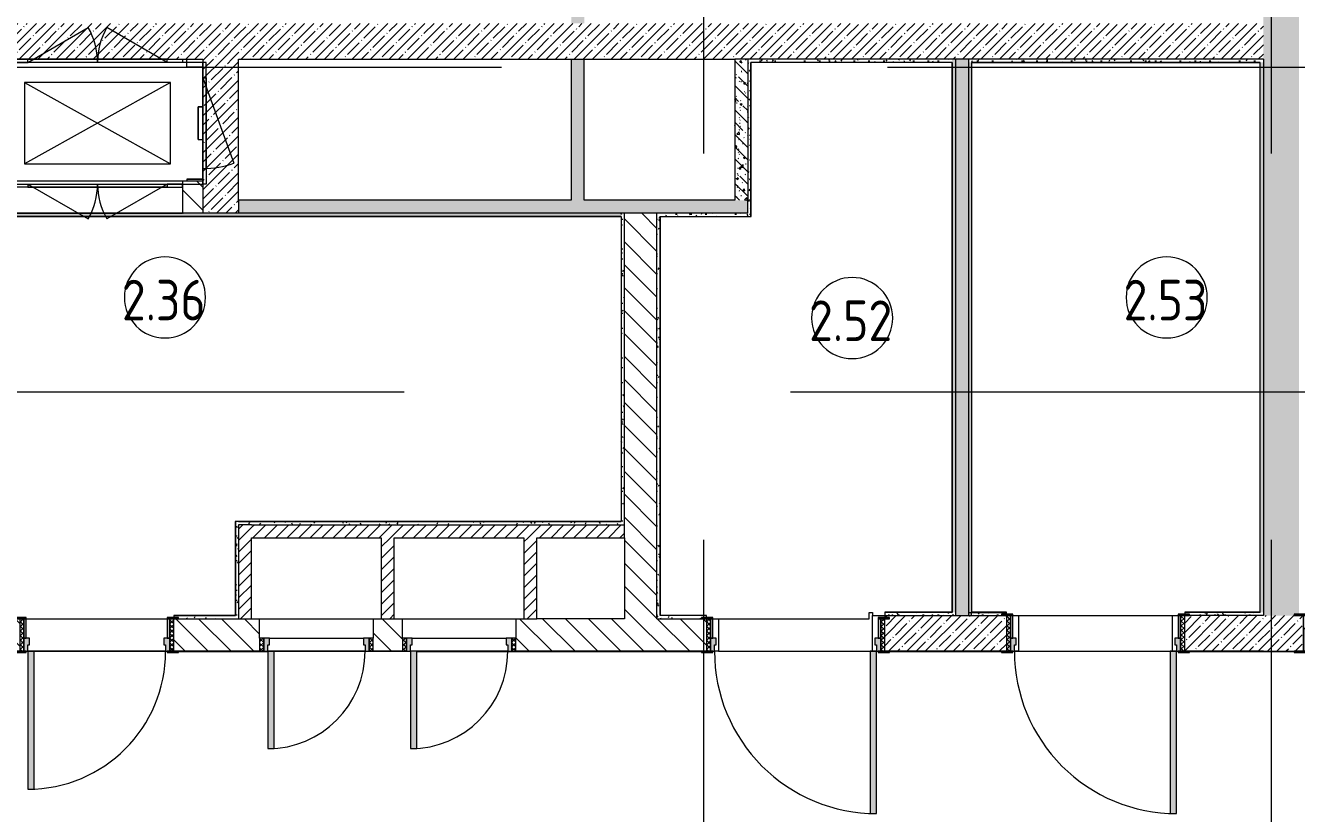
# Model space of a CAD drawing. Header units: millimetres. Extents: x -6228 to 200708, y -8553 to 29014.
# Drawn here: x 136120 to 143959, y 12400 to 17257 of the extents above; entities that cross this region are included whole.
import ezdxf

# ---------------------------------------------------------------- set-up
doc = ezdxf.new("R2010")
doc.units = ezdxf.units.MM
doc.linetypes.add('Осевая', pattern=[15875, 3175, -2381.25, 7937.5, -2381.25])
for name, color, linetype, lineweight in [('A-AREA-IDEN', 7, 'Continuous', 9), ('A-GENM-3', 7, 'Continuous', 9), ('A-WALL-4', 7, 'Continuous', 13), ('I-WALL-6', 7, 'Continuous', 9), ('M-EQPM-2', 7, 'Continuous', 9), ('Оси-2', 7, 'Осевая', 9)]:
    doc.layers.add(name, color=color, linetype=linetype, lineweight=lineweight)
for name, color, linetype, lineweight, true_color in [('A-DOOR-5', 7, 'Continuous', 9, 0xaaaaaa), ('A-DOOR-6', 7, 'Continuous', 9, 0xe2e2e2), ('A-DOOR-FRAM-4', 7, 'Continuous', 9, 0xe2e2e2), ('A-DOOR-FRAM-5', 7, 'Continuous', 9, 0xaaaaaa), ('A-FLOR-3', 7, 'Continuous', 9, 0xaaaaaa), ('I-WALL-7', 7, 'Continuous', 9, 0x787878), ('I-WALL-8', 9, 'Continuous', 9, 0x808080)]:
    doc.layers.add(name, color=color, linetype=linetype, lineweight=lineweight, true_color=true_color)
doc.styles.add('GOST Common', font='GOST_Common.ttf', dxfattribs={"width": 0.9, "height": 250})
pattern_1 = [(45, (50944.32, 0), (-57.024626, 57.024626), []), (45, (51001.345, 0), (-57.024626, 57.024626), [100.806, -20.161, 3.353, -16.808])]
pattern_2 = [(135, (50944.32, 0), (-70.71068, -70.71068), [])]
pattern_3 = [(135, (50944.32, 0), (-75.43415, -75.43415), [106.68, -17.78, 3.556, -17.78]), (135, (50944.32, 75.39), (-75.43415, -75.43415), []), (50, (50944.32, 0), (127.52922, -11.15758), [13.335, -146.685]), (355, (50944.32, 0), (-24.66966, 133.74002), [10.668, -117.348]), (100.451, (50954.95, -0.93), (102.85973, 122.58178), [11.333, -124.663]), (46.184, (50944.32, 35.56), (189.75516, -29.43036), [20.002, -220.027]), (96.636, (50960.13, 33.1), (166.1822, 173.1996), [17, -186.995]), (351.184, (50944.32, 35.56), (166.18393, 173.19757), [16.002, -176.022]), (21, (50962.1, 26.67), (106.13027, -71.58603), [13.335, -146.685]), (326, (50962.1, 26.67), (43.26188, 128.93175), [10.668, -117.348]), (71.451, (50970.94, 20.7), (149.39198, 57.34505), [11.333, -124.663]), (37.5, (50944.32, 0), (2.162228, 59.188357), [3.353, -112.573, 3.353, -115.773, -117.792]), (37.5, (50944.32, 0), (2.162228, 59.188357), [-235.052, 3.353, -114.44]), (7.5, (50944.32, 0), (46.773857, 70.126152), [3.353, -64.567, 3.353, -109.906, -44.894]), (7.5, (50944.32, 0), (46.773857, 70.126152), [-181.178, 3.353, -41.542]), (327.5, (50904.67, 0), (94.913671, -4.010093), [3.353, -41.097, 3.353, -135.331, -184.023]), (327.5, (50904.67, 0), (94.913671, -4.010093), [-183.134, 3.353, -180.67]), (317.5, (50886.89, 0), (103.69057, 17.79882), [3.353, -54.432, 3.353, -88.748, -130.683]), (317.5, (50886.89, 0), (103.69057, 17.79882), [-149.885, 3.353, -127.33])]
pattern_4 = [(45, (50944.32, 0), (-35.35534, 35.35534), [])]
pattern_5 = [(0, (50944.32, 0), (121.92, 30.48), [10.058, -81.382, 10.058, -81.382, -487.68]), (0, (50944.32, 0), (121.92, 30.48), [-182.88, 10.058, -172.822, 10.058, -81.382, -213.36]), (0, (50944.32, 0), (121.92, 30.48), [-457.2, 10.058, -50.902, 10.058, -142.342]), (120, (50990.04, 15.24), (-87.356454, 90.345817), [10.058, -81.382, 10.058, -81.382, -487.68]), (120, (50990.04, 15.24), (-87.356454, 90.345817), [-182.88, 10.058, -172.822, 10.058, -81.382, -213.36]), (120, (50990.04, 15.24), (-87.356454, 90.345817), [-457.2, 10.058, -50.902, 10.058, -142.342]), (240, (51005.28, 76.2), (-34.563546, -120.825817), [10.058, -81.382, 10.058, -81.382, -487.68]), (240, (51005.28, 76.2), (-34.563546, -120.825817), [-182.88, 10.058, -172.822, 10.058, -81.382, -213.36]), (240, (51005.28, 76.2), (-34.563546, -120.825817), [-457.2, 10.058, -50.902, 10.058, -142.342])]

# ---------------------------------------------------------------- blocks, each defined once
blk = doc.blocks.new('110_Дверь_СКБ_1Ст_Внутренняя1 - Д-8 950x2100h_охрана-V160-План зашивки приборов отопления в осях 2 этажа 23-33')
at = {"layer": 'A-DOOR-5'}
h = blk.add_hatch(dxfattribs=at)
h.set_pattern_fill('FP_33', color=256, style=0, pattern_type=2)
h.set_pattern_definition([(135, (1826.41, 164.685), (-14.14214, -14.14214), []), (225, (1826.41, 164.685), (14.14214, -14.14214), [])])
h.paths.add_polyline_path([(487.5, 100), (462.5, 100), (462.5, -100), (487.5, -100), (487.5, 62.1)])
at = {"layer": 'A-DOOR-6'}
h = blk.add_hatch(color=256, dxfattribs=at)
h.paths.add_polyline_path([(462.5, 100), (437.5, 100), (437.5, 60), (427.5, 60), (427.5, 20), (462.5, 20), (462.5, 62.1)])
h.paths.add_polyline_path([(-412.5, 100), (-437.5, 100), (-437.5, 20), (-402.5, 20), (-402.5, 60), (-412.5, 60), (-412.5, 62.1)])
at = {"layer": 'A-DOOR-FRAM-4'}
for points in [[(437.5, 950), (397.5, 950), (397.5, 100), (437.5, 100), (437.5, 583.8)], [(-492.5, 108), (-492.5, 100), (-422.5, 100), (-422.5, 108)], [(-437.5, 100), (-437.5, 99), (-422.5, 100)], [(517.5, 108), (447.5, 108), (447.5, 100), (517.5, 100)], [(447.5, 100), (447.5, 99), (462.5, 100)], [(-422.5, 20), (-437.5, 20), (-437.5, -100), (-422.5, -100)], [(462.5, 20), (447.5, 20), (447.5, -100), (462.5, -100)], [(-492.5, -100), (-492.5, -108), (-422.5, -108), (-422.5, -100)], [(447.5, -100), (447.5, -108), (517.5, -108), (517.5, -100)]]:
    blk.add_hatch(color=256, dxfattribs=at).paths.add_polyline_path(points)
at = {"layer": 'A-DOOR-FRAM-5'}
h = blk.add_hatch(dxfattribs=at)
h.set_pattern_fill('FP_34', color=256, style=0, pattern_type=2)
h.set_pattern_definition([(45, (-296.384, 164.685), (-14.1421, 14.1421), []), (135, (-296.384, 164.685), (-14.1421, -14.1421), [])])
h.paths.add_polyline_path([(-437.5, 100), (-462.5, 100), (-462.5, -100), (-437.5, -100), (-437.5, 62.1)])
at = {"layer": 'A-DOOR-5'}
for p, q in [((437.5, 950), (397.5, 950)), ((397.5, 950), (397.5, 100)), ((437.5, 100), (437.5, 950)), ((397.5, 100), (437.5, 100))]:
    blk.add_line(p, q, dxfattribs=at)
blk.add_arc((437.5, 100), 850, 90, 180, dxfattribs=at)
at = {"layer": 'A-DOOR-FRAM-5'}
for p, q in [((-422.5, 108), (-492.5, 108)), ((-492.5, 108), (-492.5, 100)), ((-492.5, 100), (-422.5, 100)), ((-437.5, 100), (-462.5, 100)), ((-462.5, 100), (-462.5, -100)), ((-412.5, 100), (-437.5, 100)), ((-437.5, 100), (-437.5, 20)), ((-437.5, -100), (-437.5, 100)), ((-422.5, 100), (-437.5, 100)), ((-437.5, 100), (-437.5, 99)), ((-437.5, 99), (-422.5, 99)), ((-422.5, 100), (-422.5, 108)), ((-422.5, 99), (-422.5, 100)), ((-412.5, 60), (-412.5, 100)), ((437.5, 100), (437.5, 60)), ((462.5, 100), (437.5, 100)), ((517.5, 108), (447.5, 108)), ((447.5, 108), (447.5, 100)), ((462.5, 100), (447.5, 100)), ((447.5, 100), (447.5, 99)), ((447.5, 100), (517.5, 100)), ((447.5, 99), (462.5, 99)), ((462.5, 20), (462.5, 100)), ((487.5, 100), (462.5, 100)), ((462.5, 100), (462.5, -100)), ((462.5, 99), (462.5, 100)), ((487.5, -100), (487.5, 100)), ((517.5, 100), (517.5, 108)), ((-437.5, 20), (-402.5, 20)), ((-422.5, 20), (-437.5, 20)), ((-437.5, 20), (-437.5, -100)), ((-422.5, -100), (-422.5, 20)), ((-402.5, 60), (-412.5, 60)), ((-402.5, 20), (-402.5, 60)), ((437.5, 60), (427.5, 60)), ((427.5, 60), (427.5, 20)), ((427.5, 20), (462.5, 20)), ((462.5, 20), (447.5, 20)), ((447.5, 20), (447.5, -100)), ((462.5, -100), (462.5, 20)), ((-422.5, -100), (-492.5, -100)), ((-492.5, -100), (-492.5, -108)), ((-492.5, -108), (-422.5, -108)), ((-462.5, -100), (-437.5, -100)), ((-437.5, -100), (-422.5, -100)), ((-422.5, -108), (-422.5, -100)), ((447.5, -100), (462.5, -100)), ((517.5, -100), (447.5, -100)), ((447.5, -100), (447.5, -108)), ((447.5, -108), (517.5, -108)), ((462.5, -100), (487.5, -100)), ((517.5, -108), (517.5, -100))]:
    blk.add_line(p, q, dxfattribs=at)
blk = doc.blocks.new('DOR_Проход в стене_Прямоугольный - 1050x1150 EI30-23344994-План зашивки приборов отопления в осях 2 этажа 23-33')
at = {"layer": 'A-DOOR-5'}
for p, q in [((525, 100), (-525, 100)), ((525, -100), (-525, -100))]:
    blk.add_line(p, q, dxfattribs=at)
blk = doc.blocks.new('110_Дверь_СКБ_2Ст - Д-1_л_Лестничная клетка EIS60 2-32142534-План зашивки приборов отопления в осях 2 этажа 23-33')
at = {"layer": 'A-DOOR-6'}
for points in [[(662.5, 1010), (612.5, 1010), (612.5, 110), (662.5, 110), (662.5, 1005.2)], [(-587.5, 510), (-637.5, 510), (-637.5, 110), (-587.5, 110)], [(712.5, 30), (697.5, 30), (697.5, -110), (712.5, -110), (712.5, 28.2)]]:
    blk.add_hatch(color=256, dxfattribs=at).paths.add_polyline_path(points)
h = blk.add_hatch(color=256, dxfattribs=at)
h.paths.add_polyline_path([(712.5, 30), (712.5, 110), (662.5, 110), (662.5, 60), (652.5, 60), (652.5, 30), (708, 30)])
h.paths.add_polyline_path([(-627.5, 30), (-627.5, 60), (-637.5, 60), (-637.5, 110), (-687.5, 110), (-687.5, 30)])
at = {"layer": 'A-DOOR-FRAM-4'}
for points in [[(-672.5, 110), (-672.5, 118), (-742.5, 118), (-742.5, 110)], [(767.5, 110), (767.5, 118), (697.5, 118), (697.5, 110), (708, 110)], [(-672.5, 30), (-687.5, 30), (-687.5, -110), (-672.5, -110)], [(-672.5, -110), (-742.5, -110), (-742.5, -118), (-672.5, -118)], [(767.5, -118), (767.5, -110), (697.5, -110), (697.5, -118), (708, -118)]]:
    blk.add_hatch(color=256, dxfattribs=at).paths.add_polyline_path(points)
at = {"layer": 'A-DOOR-5'}
for p, q in [((662.5, 1010), (612.5, 1010)), ((612.5, 1010), (612.5, 110)), ((662.5, 110), (662.5, 1010)), ((-637.5, 510), (-637.5, 110)), ((-587.5, 510), (-637.5, 510)), ((-587.5, 110), (-587.5, 510)), ((-637.5, 110), (-587.5, 110)), ((612.5, 110), (662.5, 110))]:
    blk.add_line(p, q, dxfattribs=at)
for centre, radius, start, end in [((662.5, 110), 900, 90, 180), ((-637.5, 110), 400, 360, 90)]:
    blk.add_arc(centre, radius, start, end, dxfattribs=at)
at = {"layer": 'A-DOOR-FRAM-5'}
for p, q in [((-672.5, 118), (-742.5, 118)), ((-742.5, 118), (-742.5, 110)), ((-742.5, 110), (-672.5, 110)), ((-637.5, 110), (-687.5, 110)), ((-687.5, 110), (-687.5, 30)), ((-672.5, 110), (-672.5, 118)), ((-637.5, 60), (-637.5, 110)), ((662.5, 110), (662.5, 60)), ((712.5, 110), (662.5, 110)), ((767.5, 118), (697.5, 118)), ((697.5, 118), (697.5, 110)), ((697.5, 110), (767.5, 110)), ((712.5, 30), (712.5, 110)), ((767.5, 110), (767.5, 118)), ((-687.5, 30), (-627.5, 30)), ((-672.5, 30), (-687.5, 30)), ((-687.5, 30), (-687.5, -110)), ((-672.5, -110), (-672.5, 30)), ((-627.5, 60), (-637.5, 60)), ((-627.5, 30), (-627.5, 60)), ((662.5, 60), (652.5, 60)), ((652.5, 60), (652.5, 30)), ((652.5, 30), (712.5, 30)), ((712.5, 30), (697.5, 30)), ((697.5, 30), (697.5, -110)), ((712.5, -110), (712.5, 30)), ((-672.5, -110), (-742.5, -110)), ((-742.5, -110), (-742.5, -118)), ((-742.5, -118), (-672.5, -118)), ((-687.5, -110), (-672.5, -110)), ((-672.5, -118), (-672.5, -110)), ((697.5, -110), (712.5, -110)), ((767.5, -110), (697.5, -110)), ((697.5, -110), (697.5, -118)), ((697.5, -118), (767.5, -118)), ((767.5, -118), (767.5, -110))]:
    blk.add_line(p, q, dxfattribs=at)
blk = doc.blocks.new('110_Дверь_СКБ_1Ст_Внутренняя1 - Д-3 _п_ 1100x2100h_много всего-32102842-План зашивки приборов отопления в осях 2 этажа 23-33')
at = {"layer": 'A-DOOR-5'}
h = blk.add_hatch(dxfattribs=at)
h.set_pattern_fill('FP_58', color=256, style=0, pattern_type=2)
h.set_pattern_definition([(135, (1751.41, 174.685), (-14.14214, -14.14214), []), (225, (1751.41, 174.685), (14.14214, -14.14214), [])])
h.paths.add_polyline_path([(562.5, 110), (537.5, 110), (537.5, -110), (562.5, -110), (562.5, 72.1)])
at = {"layer": 'A-DOOR-6'}
h = blk.add_hatch(color=256, dxfattribs=at)
h.paths.add_polyline_path([(-512.5, 110), (-512.5, 30), (-477.5, 30), (-477.5, 70), (-487.5, 70), (-487.5, 110)])
h.paths.add_polyline_path([(537.5, 110), (512.5, 110), (512.5, 70), (502.5, 70), (502.5, 30), (537.5, 30), (537.5, 72.1)])
at = {"layer": 'A-DOOR-FRAM-4'}
for points in [[(-487.5, 1110), (-487.5, 110), (-447.5, 110), (-447.5, 1110)], [(-567.5, 118), (-567.5, 110), (-497.5, 110), (-497.5, 118)], [(-512.5, 110), (-512.5, 109), (-497.5, 110)], [(592.5, 118), (522.5, 118), (522.5, 110), (592.5, 110)], [(522.5, 110), (522.5, 109), (537.5, 110)], [(-497.5, 30), (-512.5, 30), (-512.5, -110), (-497.5, -110)], [(537.5, 30), (522.5, 30), (522.5, -110), (537.5, -110)], [(-567.5, -110), (-567.5, -118), (-497.5, -118), (-497.5, -110)], [(592.5, -110), (522.5, -110), (522.5, -118), (592.5, -118)]]:
    blk.add_hatch(color=256, dxfattribs=at).paths.add_polyline_path(points)
at = {"layer": 'A-DOOR-FRAM-5'}
h = blk.add_hatch(dxfattribs=at)
h.set_pattern_fill('FP_59', color=256, style=0, pattern_type=2)
h.set_pattern_definition([(45, (-371.384, 174.685), (-14.1421, 14.1421), []), (135, (-371.384, 174.685), (-14.1421, -14.1421), [])])
h.paths.add_polyline_path([(-512.5, 110), (-537.5, 110), (-537.5, -110), (-512.5, -110), (-512.5, 72.1)])
at = {"layer": 'A-DOOR-5'}
for p, q in [((-487.5, 1110), (-487.5, 110)), ((-447.5, 1110), (-487.5, 1110)), ((-447.5, 110), (-447.5, 1110)), ((-487.5, 110), (-447.5, 110))]:
    blk.add_line(p, q, dxfattribs=at)
blk.add_arc((-487.5, 110), 1000, 360, 90, dxfattribs=at)
at = {"layer": 'A-DOOR-FRAM-5'}
for p, q in [((-497.5, 118), (-567.5, 118)), ((-567.5, 118), (-567.5, 110)), ((-567.5, 110), (-497.5, 110)), ((-512.5, 110), (-537.5, 110)), ((-537.5, 110), (-537.5, -110)), ((-487.5, 110), (-512.5, 110)), ((-512.5, 110), (-512.5, 30)), ((-512.5, -110), (-512.5, 110)), ((-497.5, 110), (-512.5, 110)), ((-512.5, 110), (-512.5, 109)), ((-512.5, 109), (-497.5, 109)), ((-497.5, 110), (-497.5, 118)), ((-497.5, 109), (-497.5, 110)), ((-487.5, 70), (-487.5, 110)), ((512.5, 110), (512.5, 70)), ((537.5, 110), (512.5, 110)), ((592.5, 118), (522.5, 118)), ((522.5, 118), (522.5, 110)), ((537.5, 110), (522.5, 110)), ((522.5, 110), (522.5, 109)), ((522.5, 110), (592.5, 110)), ((522.5, 109), (537.5, 109)), ((537.5, 30), (537.5, 110)), ((562.5, 110), (537.5, 110)), ((537.5, 110), (537.5, -110)), ((537.5, 109), (537.5, 110)), ((562.5, -110), (562.5, 110)), ((592.5, 110), (592.5, 118)), ((-512.5, 30), (-477.5, 30)), ((-497.5, 30), (-512.5, 30)), ((-512.5, 30), (-512.5, -110)), ((-497.5, -110), (-497.5, 30)), ((-477.5, 70), (-487.5, 70)), ((-477.5, 30), (-477.5, 70)), ((512.5, 70), (502.5, 70)), ((502.5, 70), (502.5, 30)), ((502.5, 30), (537.5, 30)), ((537.5, 30), (522.5, 30)), ((522.5, 30), (522.5, -110)), ((537.5, -110), (537.5, 30)), ((-497.5, -110), (-567.5, -110)), ((-567.5, -110), (-567.5, -118)), ((-567.5, -118), (-497.5, -118)), ((-537.5, -110), (-512.5, -110)), ((-512.5, -110), (-497.5, -110)), ((-497.5, -118), (-497.5, -110)), ((522.5, -110), (537.5, -110)), ((592.5, -110), (522.5, -110)), ((522.5, -110), (522.5, -118)), ((522.5, -118), (592.5, -118)), ((537.5, -110), (562.5, -110)), ((592.5, -118), (592.5, -110))]:
    blk.add_line(p, q, dxfattribs=at)
blk = doc.blocks.new('110_Дверь_СКБ_1Ст_Внутренняя1 - Д-3 _п_ 1100x2100h_много всего-32102838-План зашивки приборов отопления в осях 2 этажа 23-33')
at = {"layer": 'A-DOOR-5'}
h = blk.add_hatch(dxfattribs=at)
h.set_pattern_fill('FP_35', color=256, style=0, pattern_type=2)
h.set_pattern_definition([(135, (1751.41, 164.685), (-14.14214, -14.14214), []), (225, (1751.41, 164.685), (14.14214, -14.14214), [])])
h.paths.add_polyline_path([(562.5, 100), (537.5, 100), (537.5, -100), (562.5, -100), (562.5, 62.1)])
at = {"layer": 'A-DOOR-6'}
h = blk.add_hatch(color=256, dxfattribs=at)
h.paths.add_polyline_path([(-512.5, 100), (-512.5, 20), (-477.5, 20), (-477.5, 60), (-487.5, 60), (-487.5, 100)])
h.paths.add_polyline_path([(537.5, 100), (512.5, 100), (512.5, 60), (502.5, 60), (502.5, 20), (537.5, 20), (537.5, 62.1)])
at = {"layer": 'A-DOOR-FRAM-4'}
for points in [[(-487.5, 1100), (-487.5, 100), (-447.5, 100), (-447.5, 1100)], [(-567.5, 108), (-567.5, 100), (-497.5, 100), (-497.5, 108)], [(-512.5, 100), (-512.5, 99), (-497.5, 100)], [(592.5, 108), (522.5, 108), (522.5, 100), (592.5, 100)], [(522.5, 100), (522.5, 99), (537.5, 100)], [(-497.5, 20), (-512.5, 20), (-512.5, -100), (-497.5, -100)], [(537.5, 20), (522.5, 20), (522.5, -100), (537.5, -100)], [(-567.5, -100), (-567.5, -108), (-497.5, -108), (-497.5, -100)], [(592.5, -100), (522.5, -100), (522.5, -108), (592.5, -108)]]:
    blk.add_hatch(color=256, dxfattribs=at).paths.add_polyline_path(points)
at = {"layer": 'A-DOOR-FRAM-5'}
h = blk.add_hatch(dxfattribs=at)
h.set_pattern_fill('FP_36', color=256, style=0, pattern_type=2)
h.set_pattern_definition([(45, (-371.384, 164.685), (-14.1421, 14.1421), []), (135, (-371.384, 164.685), (-14.1421, -14.1421), [])])
h.paths.add_polyline_path([(-512.5, 100), (-537.5, 100), (-537.5, -100), (-512.5, -100), (-512.5, 62.1)])
at = {"layer": 'A-DOOR-5'}
for p, q in [((-487.5, 1100), (-487.5, 100)), ((-447.5, 1100), (-487.5, 1100)), ((-447.5, 100), (-447.5, 1100)), ((-487.5, 100), (-447.5, 100))]:
    blk.add_line(p, q, dxfattribs=at)
blk.add_arc((-487.5, 100), 1000, 360, 90, dxfattribs=at)
at = {"layer": 'A-DOOR-FRAM-5'}
for p, q in [((-497.5, 108), (-567.5, 108)), ((-567.5, 108), (-567.5, 100)), ((-567.5, 100), (-497.5, 100)), ((-512.5, 100), (-537.5, 100)), ((-537.5, 100), (-537.5, -100)), ((-487.5, 100), (-512.5, 100)), ((-512.5, 100), (-512.5, 20)), ((-512.5, -100), (-512.5, 100)), ((-497.5, 100), (-512.5, 100)), ((-512.5, 100), (-512.5, 99)), ((-512.5, 99), (-497.5, 99)), ((-497.5, 100), (-497.5, 108)), ((-497.5, 99), (-497.5, 100)), ((-487.5, 60), (-487.5, 100)), ((512.5, 100), (512.5, 60)), ((537.5, 100), (512.5, 100)), ((592.5, 108), (522.5, 108)), ((522.5, 108), (522.5, 100)), ((537.5, 100), (522.5, 100)), ((522.5, 100), (522.5, 99)), ((522.5, 100), (592.5, 100)), ((522.5, 99), (537.5, 99)), ((537.5, 20), (537.5, 100)), ((562.5, 100), (537.5, 100)), ((537.5, 100), (537.5, -100)), ((537.5, 99), (537.5, 100)), ((562.5, -100), (562.5, 100)), ((592.5, 100), (592.5, 108)), ((-512.5, 20), (-477.5, 20)), ((-497.5, 20), (-512.5, 20)), ((-512.5, 20), (-512.5, -100)), ((-497.5, -100), (-497.5, 20)), ((-477.5, 60), (-487.5, 60)), ((-477.5, 20), (-477.5, 60)), ((512.5, 60), (502.5, 60)), ((502.5, 60), (502.5, 20)), ((502.5, 20), (537.5, 20)), ((537.5, 20), (522.5, 20)), ((522.5, 20), (522.5, -100)), ((537.5, -100), (537.5, 20)), ((-497.5, -100), (-567.5, -100)), ((-567.5, -100), (-567.5, -108)), ((-567.5, -108), (-497.5, -108)), ((-537.5, -100), (-512.5, -100)), ((-512.5, -100), (-497.5, -100)), ((-497.5, -108), (-497.5, -100)), ((522.5, -100), (537.5, -100)), ((592.5, -100), (522.5, -100)), ((522.5, -100), (522.5, -108)), ((522.5, -108), (592.5, -108)), ((537.5, -100), (562.5, -100)), ((592.5, -108), (592.5, -100))]:
    blk.add_line(p, q, dxfattribs=at)
blk = doc.blocks.new('160_Подъемник - 160_Подъемник-23521422-План зашивки приборов отопления в осях 2 этажа 23-33')
at = {"layer": 'A-GENM-3'}
for p, q in [((220, 0), (592.4, 215)), ((220, 0), (592.4, 215)), ((1080, 0), (707.6, 215)), ((1080, 0), (707.6, 215)), ((-20, -95), (-20, 0)), ((-20, 0), (0, 0)), ((0, 0), (0, -95)), ((220, 20), (125, 20)), ((125, 20), (125, 0)), ((220, 20), (125, 20)), ((125, 20), (125, 0)), ((220, 0), (220, 20)), ((1080, 20), (220, 20)), ((220, 20), (1080, 20)), ((220, 0), (220, 20)), ((1080, 20), (220, 20)), ((220, 20), (1080, 20)), ((1080, 0), (1080, 20)), ((1080, 20), (1175, 20)), ((1080, 0), (1080, 20)), ((1080, 20), (1175, 20)), ((1175, 20), (1175, 0)), ((1175, 20), (1175, 0)), ((125, 0), (220, 0)), ((125, 0), (220, 0)), ((1175, 0), (1080, 0)), ((1175, 0), (1080, 0)), ((0, -655), (-191.5, -128.8)), ((0, -95), (-20, -95)), ((-20, -95), (-20, -655)), ((-20, -655), (-20, -95)), ((0, -655), (-20, -655)), ((-20, -655), (-20, -750)), ((0, -750), (0, -655)), ((-20, -750), (0, -750)), ((125, -770), (125, -750)), ((125, -750), (220, -750)), ((125, -770), (125, -750)), ((125, -750), (220, -750)), ((220, -770), (125, -770)), ((220, -770), (125, -770)), ((220, -750), (220, -770)), ((220, -750), (592.4, -965)), ((220, -750), (220, -770)), ((220, -750), (592.4, -965)), ((1080, -770), (220, -770)), ((220, -770), (1080, -770)), ((220, -770), (792, -770)), ((1080, -770), (508, -770)), ((1080, -750), (707.6, -965)), ((1080, -750), (707.6, -965)), ((1080, -750), (1080, -770)), ((1175, -750), (1080, -750)), ((1080, -750), (1080, -770)), ((1175, -750), (1080, -750)), ((1080, -770), (1175, -770)), ((1080, -770), (1175, -770)), ((1175, -770), (1175, -750)), ((1175, -770), (1175, -750))]:
    blk.add_line(p, q, dxfattribs=at)
for centre, radius, start, end in [((220, 0), 430, 0, 30), ((220, 0), 430, 0, 30), ((1080, 0), 430, 150, 180), ((1080, 0), 430, 150, 180), ((0, -655), 560, 90, 110), ((220, -750), 430, 330, 0), ((220, -750), 430, 330, 0), ((1080, -750), 430, 180, 210), ((1080, -750), 430, 180, 210)]:
    blk.add_arc(centre, radius, start, end, dxfattribs=at)
at = {"layer": 'M-EQPM-2'}
for p, q in [((1300, 0), (0, 0)), ((0, 0), (0, -750)), ((1300, -750), (1300, 0)), ((1100, -625), (200, -125)), ((200, -625), (1100, -125)), ((1100, -125), (200, -125)), ((200, -125), (200, -625)), ((1100, -625), (1100, -125)), ((200, -625), (1100, -625)), ((0, -750), (1300, -750))]:
    blk.add_line(p, q, dxfattribs=at)
blk = doc.blocks.new('Закладная деталь приямка - 200_100-V173-План зашивки приборов отопления в осях 2 этажа 23-33')
at = {"layer": 'M-EQPM-2'}
for p, q in [((86240, 16755), (86240, 16555)), ((86240, 16555), (86240, 16755)), ((86270, 16755), (86240, 16755)), ((86240, 16755), (86270, 16755)), ((86240, 16555), (86270, 16555)), ((86240, 16555), (86270, 16555))]:
    blk.add_line(p, q, dxfattribs=at)
blk = doc.blocks.new('Закладная деталь приямка - 150_100-V174-План зашивки приборов отопления в осях 2 этажа 23-33')
at = {"layer": 'M-EQPM-2'}
for p, q in [((86170, 17000), (86170, 17050)), ((86170, 17000), (86170, 17050)), ((86270, 17000), (86170, 17000)), ((86170, 17000), (86270, 17000))]:
    blk.add_line(p, q, dxfattribs=at)
blk = doc.blocks.new('Закладная деталь приямка - 150_100-V175-План зашивки приборов отопления в осях 2 этажа 23-33')
at = {"layer": 'M-EQPM-2'}
for p, q in [((86270, 16310), (86170, 16310)), ((86170, 16310), (86270, 16310)), ((86170, 16310), (86170, 16300)), ((86170, 16310), (86170, 16300))]:
    blk.add_line(p, q, dxfattribs=at)
blk = doc.blocks.new('110_Дверь_СКБ_1Ст - д-18 700x2100h_Технический шкаф ЭОМ и СС-23257539-План зашивки приборов отопления в осях 2 этажа 23-33')
at = {"layer": 'A-DOOR-5'}
h = blk.add_hatch(dxfattribs=at)
h.set_pattern_fill('FP_93', color=256, style=0, pattern_type=2)
h.set_pattern_definition([(135, (1951.41, 164.685), (-14.14214, -14.14214), []), (225, (1951.41, 164.685), (14.14214, -14.14214), [])])
h.paths.add_polyline_path([(362.5, 100), (337.5, 100), (337.5, 20), (362.5, 20), (362.5, 62.1)])
at = {"layer": 'A-DOOR-6'}
h = blk.add_hatch(color=256, dxfattribs=at)
h.paths.add_polyline_path([(-312.5, 100), (-312.5, 20), (-277.5, 20), (-277.5, 60), (-287.5, 60), (-287.5, 100)])
h.paths.add_polyline_path([(337.5, 100), (312.5, 100), (312.5, 60), (302.5, 60), (302.5, 20), (337.5, 20), (337.5, 62.1)])
at = {"layer": 'A-DOOR-FRAM-4'}
blk.add_hatch(color=256, dxfattribs=at).paths.add_polyline_path([(272.5, 700), (272.5, 100), (312.5, 100), (312.5, 700)])
at = {"layer": 'A-DOOR-FRAM-5'}
h = blk.add_hatch(dxfattribs=at)
h.set_pattern_fill('FP_94', color=256, style=0, pattern_type=2)
h.set_pattern_definition([(45, (-171.384, 164.685), (-14.1421, 14.1421), []), (135, (-171.384, 164.685), (-14.1421, -14.1421), [])])
h.paths.add_polyline_path([(-312.5, 100), (-337.5, 100), (-337.5, 20), (-312.5, 20), (-312.5, 62.1)])
at = {"layer": 'A-DOOR-5'}
for p, q in [((312.5, 700), (272.5, 700)), ((272.5, 700), (272.5, 100)), ((312.5, 100), (312.5, 700)), ((272.5, 100), (312.5, 100))]:
    blk.add_line(p, q, dxfattribs=at)
blk.add_arc((312.5, 100), 600, 90, 180, dxfattribs=at)
at = {"layer": 'A-DOOR-FRAM-5'}
for p, q in [((-312.5, 100), (-337.5, 100)), ((-337.5, 100), (-337.5, 20)), ((-287.5, 100), (-312.5, 100)), ((-312.5, 100), (-312.5, 20)), ((-312.5, 20), (-312.5, 100)), ((-287.5, 60), (-287.5, 100)), ((-287.5, 100), (272.5, 100)), ((312.5, 100), (312.5, 60)), ((337.5, 100), (312.5, 100)), ((337.5, 20), (337.5, 100)), ((362.5, 100), (337.5, 100)), ((337.5, 100), (337.5, 20)), ((362.5, 20), (362.5, 100)), ((-337.5, 20), (-312.5, 20)), ((-312.5, 20), (-277.5, 20)), ((-277.5, 60), (-287.5, 60)), ((-277.5, 20), (-277.5, 60)), ((302.5, 20), (-277.5, 20)), ((312.5, 60), (302.5, 60)), ((302.5, 60), (302.5, 20)), ((302.5, 20), (337.5, 20)), ((337.5, 20), (362.5, 20))]:
    blk.add_line(p, q, dxfattribs=at)
blk = doc.blocks.new('Марка_Помещения - Номер-25198446-План зашивки приборов отопления в осях 2 этажа 23-33')
at = {"layer": 'A-AREA-IDEN'}
for start, end in [(360, 180), (180, 360)]:
    blk.add_arc((0, 0), 2.5, start, end, dxfattribs=at)

msp = doc.modelspace()

# ---------------------------------------------------------------- hatches: boundary and pattern name
at = {"layer": 'I-WALL-6'}
h = msp.add_hatch(dxfattribs=at)
h.set_pattern_fill('FP_142', color=256, style=0, pattern_type=2)
h.set_pattern_definition(pattern_1)
h.paths.add_polyline_path([(143944.3, 13620), (143944.3, 13628), (143974.3, 13628), (143974.3, 21550), (143754.3, 21550), (143754.3, 13620)])
h = msp.add_hatch(dxfattribs=at)
h.set_pattern_fill('FP_142', color=256, style=0, pattern_type=2)
h.set_pattern_definition(pattern_1)
h.paths.add_polyline_path([(137214.3, 17050), (137434.3, 17050), (137434.3, 17270), (135914.3, 17270), (135914.3, 17050), (136797.6, 17050)])
h = msp.add_hatch(dxfattribs=at)
h.set_pattern_fill('FP_142', color=256, style=0, pattern_type=2)
h.set_pattern_definition(pattern_1)
h.paths.add_polyline_path([(143310.4, 17050), (143754.3, 17050), (143754.3, 17270), (137434.3, 17270), (137434.3, 17050), (142007.9, 17050)])
h = msp.add_hatch(dxfattribs=at)
h.set_pattern_fill('FP_142', color=256, style=0, pattern_type=2)
h.set_pattern_definition(pattern_1)
h.paths.add_polyline_path([(137434.3, 16100), (137434.3, 17050), (137214.3, 17050), (137214.3, 16100), (137286.1, 16100)])
h = msp.add_hatch(dxfattribs=at)
h.set_pattern_fill('FP_144', color=256, style=0, pattern_type=2)
h.set_pattern_definition(pattern_2)
h.paths.add_polyline_path([(137123.3, 16100), (137214.3, 16100), (137214.3, 16300), (137089.3, 16300), (137089.3, 16100)])
h.paths.add_polyline_path([(135914.3, 16100), (136039.3, 16100), (136039.3, 16300), (135914.3, 16300)])
h = msp.add_hatch(dxfattribs=at)
h.set_pattern_fill('FP_144', color=256, style=0, pattern_type=2)
h.set_pattern_definition(pattern_2)
h.paths.add_polyline_path([(140014.3, 13600), (140014.3, 16100), (139814.3, 16100), (139814.3, 13600)])
h = msp.add_hatch(dxfattribs=at)
h.set_pattern_fill('FP_145', color=256, style=0, pattern_type=2)
h.set_pattern_definition(pattern_4)
h.paths.add_polyline_path([(137514.3, 13600), (137514.3, 14180), (137434.3, 14180), (137434.3, 13600), (137448.9, 13600)])
h = msp.add_hatch(dxfattribs=at)
h.set_pattern_fill('FP_145', color=256, style=0, pattern_type=2)
h.set_pattern_definition(pattern_4)
h.paths.add_polyline_path([(139274.3, 14100), (139814.3, 14100), (139814.3, 14180), (137514.3, 14180), (137514.3, 14100), (139194.3, 14100)])
h = msp.add_hatch(dxfattribs=at)
h.set_pattern_fill('FP_145', color=256, style=0, pattern_type=2)
h.set_pattern_definition(pattern_4)
h.paths.add_polyline_path([(138394.3, 13600), (138394.3, 14100), (138314.3, 14100), (138314.3, 13600)])
h = msp.add_hatch(dxfattribs=at)
h.set_pattern_fill('FP_145', color=256, style=0, pattern_type=2)
h.set_pattern_definition(pattern_4)
h.paths.add_polyline_path([(139274.3, 13600), (139274.3, 14100), (139194.3, 14100), (139194.3, 13600)])
h = msp.add_hatch(dxfattribs=at)
h.set_pattern_fill('FP_144', color=256, style=0, pattern_type=2)
h.set_pattern_definition(pattern_2)
h.paths.add_polyline_path([(137564.3, 13400), (137564.3, 13600), (137034.3, 13600), (137034.3, 13400), (137064.3, 13400)])
h.paths.add_polyline_path([(138264.3, 13400), (138444.3, 13400), (138444.3, 13600), (138264.3, 13600), (138264.3, 13437.9)])
h.paths.add_polyline_path([(135924.3, 13400), (136084.3, 13400), (136084.3, 13600), (135914.3, 13600), (135914.3, 13400)])
h = msp.add_hatch(dxfattribs=at)
h.set_pattern_fill('FP_144', color=256, style=0, pattern_type=2)
h.set_pattern_definition(pattern_2)
h.paths.add_polyline_path([(140289.3, 13400), (140319.3, 13400), (140319.3, 13600), (139144.3, 13600), (139144.3, 13400), (139402.7, 13400)])
h = msp.add_hatch(dxfattribs=at)
h.set_pattern_fill('FP_142', color=256, style=0, pattern_type=2)
h.set_pattern_definition(pattern_1)
h.paths.add_polyline_path([(143310.4, 13400), (143994.3, 13400), (143994.3, 13620), (143269.3, 13620), (143269.3, 13400), (143299.3, 13400)])
h.paths.add_polyline_path([(142007.9, 13400), (142169.3, 13400), (142169.3, 13620), (141419.3, 13620), (141419.3, 13608), (141449.3, 13608), (141449.3, 13600), (141419.3, 13600), (141419.3, 13400), (141449.3, 13400)])
at = {"layer": 'I-WALL-7'}
h = msp.add_hatch(dxfattribs=at)
h.set_pattern_fill('FP_149', color=256, style=0, pattern_type=2)
h.set_pattern_definition(pattern_3)
h.paths.add_polyline_path([(139566, 16180), (139566, 17050), (139486, 17050), (139486, 16180)])
h.paths.add_polyline_path([(139486, 17270), (139566, 17270), (139566, 21235.8), (139486, 21235.8), (139486, 17290)])
h = msp.add_hatch(dxfattribs=at)
h.set_pattern_fill('FP_149', color=256, style=0, pattern_type=2)
h.set_pattern_definition(pattern_3)
h.paths.add_polyline_path([(140494.3, 16180), (140574.3, 16180), (140574.3, 17050), (140494.3, 17050), (140494.3, 16568.1)])
h = msp.add_hatch(dxfattribs=at)
h.set_pattern_fill('FP_149', color=256, style=0, pattern_type=2)
h.set_pattern_definition(pattern_3)
h.paths.add_polyline_path([(141855, 13620), (141935, 13620), (141935, 17050), (141855, 17050), (141855, 13640)])
h = msp.add_hatch(dxfattribs=at)
h.set_pattern_fill('FP_149', color=256, style=0, pattern_type=2)
h.set_pattern_definition(pattern_3)
h.paths.add_polyline_path([(140034.3, 16100), (140574.3, 16100), (140574.3, 16180), (137434.3, 16180), (137434.3, 16100), (140014.3, 16100)])
at = {"layer": 'I-WALL-8'}
h = msp.add_hatch(dxfattribs=at)
h.set_pattern_fill('FP_160', color=256, style=0, pattern_type=2)
h.set_pattern_definition(pattern_5)
h.paths.add_polyline_path([(141835, 17030), (141835, 17050), (140574.3, 17050), (140574.3, 17030), (141834, 17030)])
h = msp.add_hatch(dxfattribs=at)
h.set_pattern_fill('FP_160', color=256, style=0, pattern_type=2)
h.set_pattern_definition(pattern_5)
h.paths.add_polyline_path([(140594.3, 16080), (140594.3, 17030), (140574.3, 17030), (140574.3, 16080)])
h = msp.add_hatch(dxfattribs=at)
h.set_pattern_fill('FP_160', color=256, style=0, pattern_type=2)
h.set_pattern_definition(pattern_5)
h.paths.add_polyline_path([(141835, 13640), (141855, 13640), (141855, 17050), (141835, 17050), (141835, 13959.6)])
h = msp.add_hatch(dxfattribs=at)
h.set_pattern_fill('FP_160', color=256, style=0, pattern_type=2)
h.set_pattern_definition(pattern_5)
h.paths.add_polyline_path([(143754.3, 17030), (143754.3, 17050), (141935, 17050), (141935, 17030), (143734.3, 17030)])
h = msp.add_hatch(dxfattribs=at)
h.set_pattern_fill('FP_160', color=256, style=0, pattern_type=2)
h.set_pattern_definition(pattern_5)
h.paths.add_polyline_path([(141935, 13620), (141955, 13620), (141955, 17030), (141935, 17030), (141935, 13640)])
h = msp.add_hatch(dxfattribs=at)
h.set_pattern_fill('FP_160', color=256, style=0, pattern_type=2)
h.set_pattern_definition(pattern_5)
h.paths.add_polyline_path([(143754.3, 13640), (143754.3, 17030), (143734.3, 17030), (143734.3, 13640)])
h = msp.add_hatch(dxfattribs=at)
h.set_pattern_fill('FP_160', color=256, style=0, pattern_type=2)
h.set_pattern_definition(pattern_5)
h.paths.add_polyline_path([(139793.3, 16080), (139794.3, 16080), (139794.3, 16100), (135914.3, 16100), (135914.3, 16080), (139402.7, 16080)])
h = msp.add_hatch(dxfattribs=at)
h.set_pattern_fill('FP_160', color=256, style=0, pattern_type=2)
h.set_pattern_definition(pattern_5)
h.paths.add_polyline_path([(139814.3, 14180), (139814.3, 16100), (139794.3, 16100), (139794.3, 14180)])
h = msp.add_hatch(dxfattribs=at)
h.set_pattern_fill('FP_160', color=256, style=0, pattern_type=2)
h.set_pattern_definition(pattern_5)
h.paths.add_polyline_path([(140034.3, 13600), (140034.3, 16100), (140014.3, 16100), (140014.3, 13600)])
h = msp.add_hatch(dxfattribs=at)
h.set_pattern_fill('FP_160', color=256, style=0, pattern_type=2)
h.set_pattern_definition(pattern_5)
h.paths.add_polyline_path([(140574.3, 16080), (140574.3, 16100), (140034.3, 16100), (140034.3, 16080), (140054, 16080)])
h = msp.add_hatch(dxfattribs=at)
h.set_pattern_fill('FP_160', color=256, style=0, pattern_type=2)
h.set_pattern_definition(pattern_5)
h.paths.add_polyline_path([(137414.3, 13620), (137434.3, 13620), (137434.3, 14200), (137414.3, 14200), (137414.3, 13621)])
h = msp.add_hatch(dxfattribs=at)
h.set_pattern_fill('FP_160', color=256, style=0, pattern_type=2)
h.set_pattern_definition(pattern_5)
h.paths.add_polyline_path([(139402.7, 14180), (139794.3, 14180), (139793.3, 14200), (137434.3, 14200), (137434.3, 14180), (138751.5, 14180)])
h = msp.add_hatch(dxfattribs=at)
h.set_pattern_fill('FP_160', color=256, style=0, pattern_type=2)
h.set_pattern_definition(pattern_5)
h.paths.add_polyline_path([(137434.3, 13600), (137434.3, 13620), (137034.3, 13620), (137034.3, 13608), (137064.3, 13608), (137064.3, 13600), (137123.3, 13600)])
h.paths.add_polyline_path([(135983.5, 13600), (136054.3, 13600.2), (136055.3, 13608), (136084.3, 13608), (136084.3, 13620), (135934.3, 13620), (135934.3, 13600)])
h = msp.add_hatch(dxfattribs=at)
h.set_pattern_fill('FP_160', color=256, style=0, pattern_type=2)
h.set_pattern_definition(pattern_5)
h.paths.add_polyline_path([(140054, 13600), (140289.3, 13600), (140289.3, 13608), (140319.3, 13608), (140319.3, 13620), (140034.3, 13620), (140034.3, 13600)])
h = msp.add_hatch(dxfattribs=at)
h.set_pattern_fill('FP_160', color=256, style=0, pattern_type=2)
h.set_pattern_definition(pattern_5)
h.paths.add_polyline_path([(141419.3, 13620), (141855, 13620), (141855, 13640), (141419.3, 13640)])
h = msp.add_hatch(dxfattribs=at)
h.set_pattern_fill('FP_160', color=256, style=0, pattern_type=2)
h.set_pattern_definition(pattern_5)
h.paths.add_polyline_path([(143734.3, 13620), (143754.3, 13620), (143754.3, 13640), (143269.3, 13640), (143269.3, 13628), (143299.3, 13628), (143299.3, 13620), (143420.3, 13620)])
h.paths.add_polyline_path([(142007.9, 13620), (142139.3, 13620), (142139.3, 13628), (142169.3, 13628), (142169.3, 13640), (141935, 13640), (141935, 13620)])

# ---------------------------------------------------------------- linework, layer by layer
at = {"layer": 'A-FLOR-3'}
for p, q in [((140359.3, 13600), (140394.3, 13600)), ((140394.3, 13600), (140394.3, 13400)), ((141344.3, 13400), (141344.3, 13620)), ((142209.3, 13620), (142244.3, 13620)), ((142244.3, 13620), (142244.3, 13400)), ((143194.3, 13400), (143194.3, 13620)), ((143194.3, 13620), (143229.3, 13620)), ((140394.3, 13400), (141329.3, 13400)), ((142244.3, 13400), (143179.3, 13400))]:
    msp.add_line(p, q, dxfattribs=at)
at = {"layer": 'A-WALL-4'}
for p, q in [((139486, 17050), (139566, 17050)), ((143754.3, 17050), (140494.3, 17050)), ((140574.3, 17050), (140574.3, 16180)), ((141835, 17030), (140594.3, 17030)), ((140594.3, 17030), (140594.3, 17029)), ((141855, 17050), (141855, 13620)), ((141935, 17050), (141935, 13620)), ((143734.3, 17030), (141955, 17030)), ((141955, 17030), (141955, 13640)), ((143754.3, 17050), (143754.3, 13620)), ((137434.3, 16180), (137434.3, 16100)), ((139794.3, 16080), (135934.3, 16080)), ((140574.3, 16100), (137434.3, 16100)), ((139794.3, 16080), (139794.3, 14200)), ((139814.3, 14100), (139814.3, 16100)), ((140034.3, 16080), (140034.3, 13620)), ((137434.3, 14200), (139794.3, 14200)), ((137434.3, 14180), (137434.3, 13600)), ((137514.3, 14180), (139814.3, 14180)), ((137414.3, 13620), (137034.3, 13620)), ((137064.3, 13600), (137514.3, 13600)), ((137414.3, 13620), (137414.3, 13621)), ((138314.3, 13600), (138394.3, 13600)), ((139194.3, 13600), (139274.3, 13600)), ((140014.3, 13600), (140289.3, 13600)), ((140034.3, 13620), (140035.3, 13620)), ((141419.3, 13620), (141935, 13620)), ((141834, 13640), (141835, 13640)), ((141935, 13620), (142139.3, 13620)), ((141955, 13640), (141956, 13640)), ((143734.3, 13640), (143269.3, 13640)), ((143754.3, 13620), (143299.3, 13620)), ((143734.3, 13640), (143734.3, 13641)), ((137064.3, 13400), (137564.3, 13400)), ((137564.3, 13400), (137064.3, 13400)), ((138264.3, 13400), (138444.3, 13400)), ((138444.3, 13400), (138264.3, 13400)), ((141449.3, 13400), (142139.3, 13400)), ((142139.3, 13400), (141449.3, 13400)), ((143299.3, 13400), (143944.3, 13400)), ((143754.3, 13400), (143299.3, 13400))]:
    msp.add_line(p, q, dxfattribs=at)
at = {"layer": 'I-WALL-6'}
for p, q in [((135914.3, 17050), (137214.3, 17050)), ((137214.3, 17050), (137214.3, 16100)), ((137434.3, 16180), (137434.3, 17050)), ((137434.3, 17050), (139486, 17050)), ((139486, 17050), (139486, 16180)), ((139566, 17050), (140494.3, 17050)), ((139566, 16180), (139566, 17050)), ((140494.3, 17050), (140494.3, 16180)), ((140594.3, 16080), (140594.3, 17029)), ((141834, 17029), (140594.3, 17029)), ((140595.3, 16079), (140595.3, 17029)), ((141834, 17029), (141834, 13641)), ((141835, 17030), (141835, 13640)), ((141956, 17029), (143733.3, 17029)), ((141956, 13640), (141956, 17029)), ((143733.3, 17029), (143733.3, 13640)), ((143734.3, 13641), (143734.3, 17030)), ((135914.3, 16300), (137214.3, 16300)), ((137089.3, 16300), (137089.3, 16100)), ((139486, 16180), (137434.3, 16180)), ((140494.3, 16180), (139566, 16180)), ((140574.3, 16100), (140574.3, 16180)), ((135935.3, 16079), (139793.3, 16079)), ((137434.3, 16100), (136039.3, 16100)), ((139793.3, 16079), (139793.3, 14201)), ((140014.3, 13600), (140014.3, 16100)), ((140034.3, 16080), (140594.3, 16080)), ((140035.3, 16079), (140595.3, 16079)), ((140035.3, 13621), (140035.3, 16079)), ((137413.3, 14201), (137413.3, 13621)), ((139793.3, 14201), (137413.3, 14201)), ((137434.3, 14200), (137414.3, 14200)), ((137414.3, 14200), (137414.3, 13621)), ((137514.3, 14180), (137434.3, 14180)), ((137514.3, 14100), (138314.3, 14100)), ((137514.3, 13600), (137514.3, 14100)), ((138314.3, 14100), (138314.3, 13600)), ((138394.3, 14100), (139194.3, 14100)), ((138394.3, 13600), (138394.3, 14100)), ((139194.3, 14100), (139194.3, 13600)), ((139274.3, 14100), (139814.3, 14100)), ((139274.3, 13600), (139274.3, 14100)), ((139814.3, 14100), (139814.3, 13600)), ((136124.3, 13600), (136994.3, 13600)), ((137034.3, 13621), (137034.3, 13608)), ((137034.3, 13621), (137414.3, 13621)), ((137514.3, 13600), (138314.3, 13600)), ((137564.3, 13480), (137564.3, 13600)), ((138264.3, 13600), (138264.3, 13480)), ((138394.3, 13600), (139194.3, 13600)), ((138444.3, 13480), (138444.3, 13600)), ((139144.3, 13600), (139144.3, 13480)), ((139814.3, 13600), (139274.3, 13600)), ((140319.3, 13621), (140035.3, 13621)), ((140319.3, 13620), (140035.3, 13620)), ((140319.3, 13608), (140319.3, 13621)), ((140394.3, 13600), (141324.3, 13600)), ((141324.3, 13640), (141344.3, 13640)), ((141324.3, 13600), (141324.3, 13640)), ((141344.3, 13640), (141344.3, 13620)), ((141344.3, 13620), (141419.3, 13620)), ((141419.3, 13641), (141419.3, 13608)), ((141834, 13641), (141419.3, 13641)), ((141834, 13640), (141419.3, 13640)), ((141935, 13640), (142169.3, 13640)), ((142169.3, 13641), (141955, 13641)), ((141955, 13620), (141955, 13640)), ((142169.3, 13628), (142169.3, 13641)), ((142244.3, 13620), (143194.3, 13620)), ((143269.3, 13641), (143269.3, 13628)), ((143734.3, 13641), (143269.3, 13641)), ((136984.3, 13400), (136174.3, 13400)), ((137064.3, 13399), (137614.3, 13399)), ((137564.3, 13399), (137564.3, 13400)), ((138494.3, 13399), (137654.3, 13399)), ((138264.3, 13400), (138264.3, 13399)), ((138444.3, 13399), (138444.3, 13400)), ((138534.3, 13399), (140289.3, 13399)), ((139144.3, 13400), (140289.3, 13400)), ((140289.3, 13400), (139144.3, 13400)), ((139144.3, 13400), (139144.3, 13399)), ((140394.3, 13400), (140369.3, 13400)), ((141449.3, 13399), (142139.3, 13399)), ((142244.3, 13400), (142219.3, 13400)), ((143299.3, 13399), (143944.3, 13399))]:
    msp.add_line(p, q, dxfattribs=at)
at = {"layer": 'Оси-2'}
for p, q in [((140304.3, 593.7), (140304.3, 19415.1)), ((143804.3, 593.7), (143804.3, 19415.1)), ((135881, 17000), (173704.3, 17000)), ((135281, 15000), (173104.3, 15000)), ((135281, 13400), (170663.3, 13400))]:
    msp.add_line(p, q, dxfattribs=at)

# ---------------------------------------------------------------- block references
at = {"layer": 'A-AREA-IDEN', "xscale": 99.99999999999993, "yscale": 99.99999999999993, "zscale": 99.99999999999993}
for p in [(136980.4, 15581.1), (143158.2, 15581.1), (141218.6, 15453.9)]:
    msp.add_blockref('Марка_Помещения - Номер-25198446-План зашивки приборов отопления в осях 2 этажа 23-33', p, dxfattribs=at)
at = {"layer": 'A-DOOR-5', "rotation": 180}
for name, p in [('DOR_Проход в стене_Прямоугольный - 1050x1150 EI30-23344994-План зашивки приборов отопления в осях 2 этажа 23-33', (136564.3, 16200)), ('110_Дверь_СКБ_1Ст_Внутренняя1 - Д-8 950x2100h_охрана-V160-План зашивки приборов отопления в осях 2 этажа 23-33', (136571.8, 13500)), ('110_Дверь_СКБ_1Ст_Внутренняя1 - Д-3 _п_ 1100x2100h_много всего-32102838-План зашивки приборов отопления в осях 2 этажа 23-33', (140881.8, 13500)), ('110_Дверь_СКБ_1Ст_Внутренняя1 - Д-3 _п_ 1100x2100h_много всего-32102842-План зашивки приборов отопления в осях 2 этажа 23-33', (142731.8, 13510)), ('110_Дверь_СКБ_1Ст - д-18 700x2100h_Технический шкаф ЭОМ и СС-23257539-План зашивки приборов отопления в осях 2 этажа 23-33', (137926.8, 13500)), ('110_Дверь_СКБ_1Ст - д-18 700x2100h_Технический шкаф ЭОМ и СС-23257539-План зашивки приборов отопления в осях 2 этажа 23-33', (138806.8, 13500))]:
    msp.add_blockref(name, p, dxfattribs=at)
at = {"layer": 'A-DOOR-5'}
msp.add_blockref('110_Дверь_СКБ_2Ст - Д-1_л_Лестничная клетка EIS60 2-32142534-План зашивки приборов отопления в осях 2 этажа 23-33', (144686.8, 13510), dxfattribs=at)
at = {"layer": 'M-EQPM-2', "rotation": 180}
msp.add_blockref('160_Подъемник - 160_Подъемник-23521422-План зашивки приборов отопления в осях 2 этажа 23-33', (137214.3, 16280), dxfattribs=at)
at = {"layer": 'M-EQPM-2'}
for name in ['Закладная деталь приямка - 150_100-V174-План зашивки приборов отопления в осях 2 этажа 23-33', 'Закладная деталь приямка - 200_100-V173-План зашивки приборов отопления в осях 2 этажа 23-33', 'Закладная деталь приямка - 150_100-V175-План зашивки приборов отопления в осях 2 этажа 23-33']:
    msp.add_blockref(name, (50944.3, 0), dxfattribs=at)

# ---------------------------------------------------------------- texts
at = {"layer": 'A-AREA-IDEN', "char_height": 250, "width": 663.797, "attachment_point": 1, "style": 'GOST Common'}
for s, insert in [('2.36', (136714.7, 15689.7)), ('2.53', (142892.5, 15689.7)), ('2.52', (140952.8, 15562.5))]:
    msp.add_mtext(s, dxfattribs=dict(at, insert=insert))

doc.saveas('drawing.dxf')
